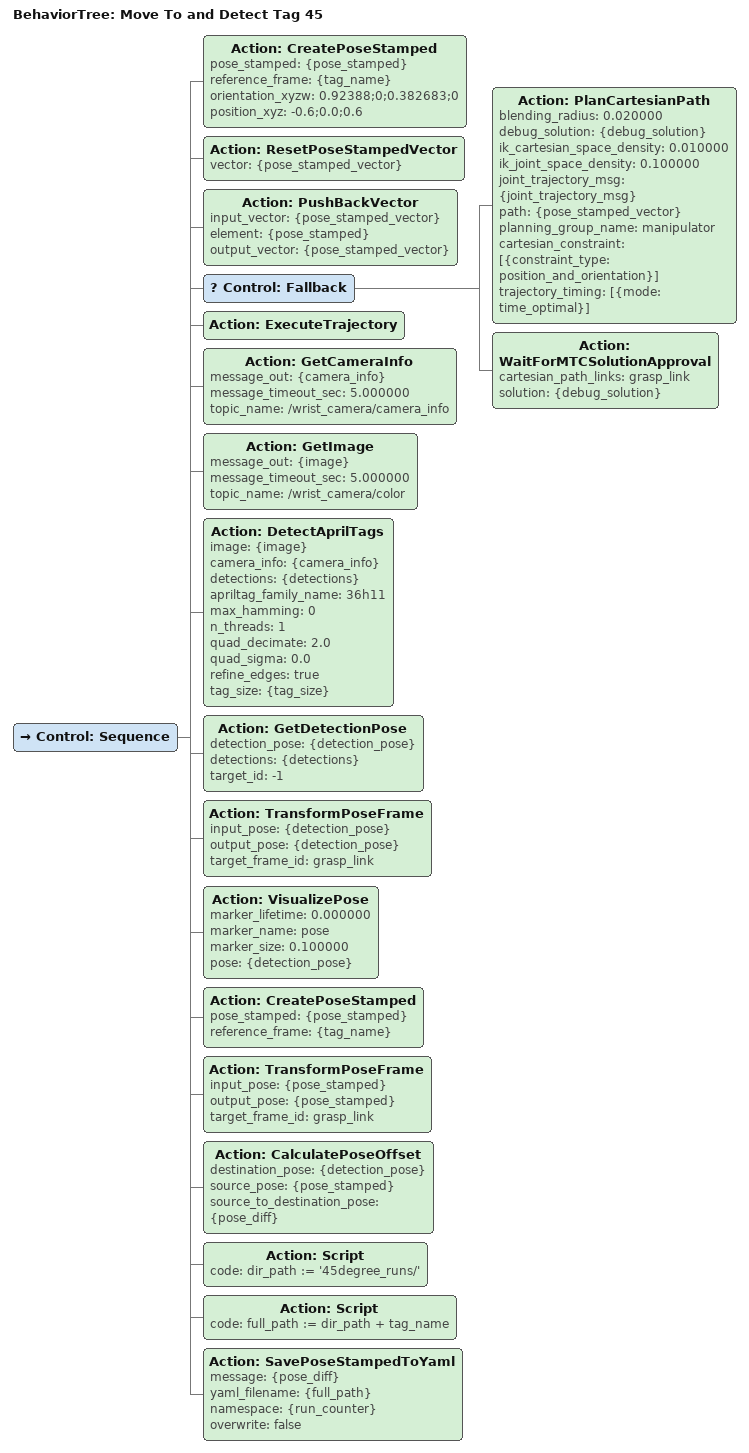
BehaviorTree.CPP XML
<?xml version="1.0" encoding="UTF-8" ?>
<root BTCPP_format="4" main_tree_to_execute="Move To and Detect Tag 45">
  <BehaviorTree ID="Move To and Detect Tag 45" _description="">
    <Control ID="Sequence">
      <Action
        ID="CreatePoseStamped"
        pose_stamped="{pose_stamped}"
        reference_frame="{tag_name}"
        orientation_xyzw="0.92388;0;0.382683;0"
        position_xyz="-0.6;0.0;0.6"
      />
      <Action ID="ResetPoseStampedVector" vector="{pose_stamped_vector}" />
      <Action
        ID="PushBackVector"
        input_vector="{pose_stamped_vector}"
        element="{pose_stamped}"
        output_vector="{pose_stamped_vector}"
      />
      <Control ID="Fallback">
        <Action
          ID="PlanCartesianPath"
          blending_radius="0.020000"
          debug_solution="{debug_solution}"
          ik_cartesian_space_density="0.010000"
          ik_joint_space_density="0.100000"
          joint_trajectory_msg="{joint_trajectory_msg}"
          path="{pose_stamped_vector}"
          planning_group_name="manipulator"
          cartesian_constraint="[{constraint_type: position_and_orientation}]"
          trajectory_timing="[{mode: time_optimal}]"
        />
        <Action
          ID="WaitForMTCSolutionApproval"
          cartesian_path_links="grasp_link"
          solution="{debug_solution}"
        />
      </Control>
      <Action ID="ExecuteTrajectory" />
      <Action
        ID="GetCameraInfo"
        message_out="{camera_info}"
        message_timeout_sec="5.000000"
        topic_name="/wrist_camera/camera_info"
      />
      <Action
        ID="GetImage"
        message_out="{image}"
        message_timeout_sec="5.000000"
        topic_name="/wrist_camera/color"
      />
      <Action
        ID="DetectAprilTags"
        image="{image}"
        camera_info="{camera_info}"
        detections="{detections}"
        apriltag_family_name="36h11"
        max_hamming="0"
        n_threads="1"
        quad_decimate="2.0"
        quad_sigma="0.0"
        refine_edges="true"
        tag_size="{tag_size}"
      />
      <Action
        ID="GetDetectionPose"
        detection_pose="{detection_pose}"
        detections="{detections}"
        target_id="-1"
      />
      <Action
        ID="TransformPoseFrame"
        input_pose="{detection_pose}"
        output_pose="{detection_pose}"
        target_frame_id="grasp_link"
      />
      <Action
        ID="VisualizePose"
        marker_lifetime="0.000000"
        marker_name="pose"
        marker_size="0.100000"
        pose="{detection_pose}"
      />
      <Action
        ID="CreatePoseStamped"
        pose_stamped="{pose_stamped}"
        reference_frame="{tag_name}"
      />
      <Action
        ID="TransformPoseFrame"
        input_pose="{pose_stamped}"
        output_pose="{pose_stamped}"
        target_frame_id="grasp_link"
      />
      <Action
        ID="CalculatePoseOffset"
        destination_pose="{detection_pose}"
        source_pose="{pose_stamped}"
        source_to_destination_pose="{pose_diff}"
      />
      <Action ID="Script" code="dir_path := '45degree_runs/'" />
      <Action ID="Script" code="full_path := dir_path + tag_name" />
      <Action
        ID="SavePoseStampedToYaml"
        message="{pose_diff}"
        yaml_filename="{full_path}"
        namespace="{run_counter}"
        overwrite="false"
      />
    </Control>
  </BehaviorTree>
</root>
